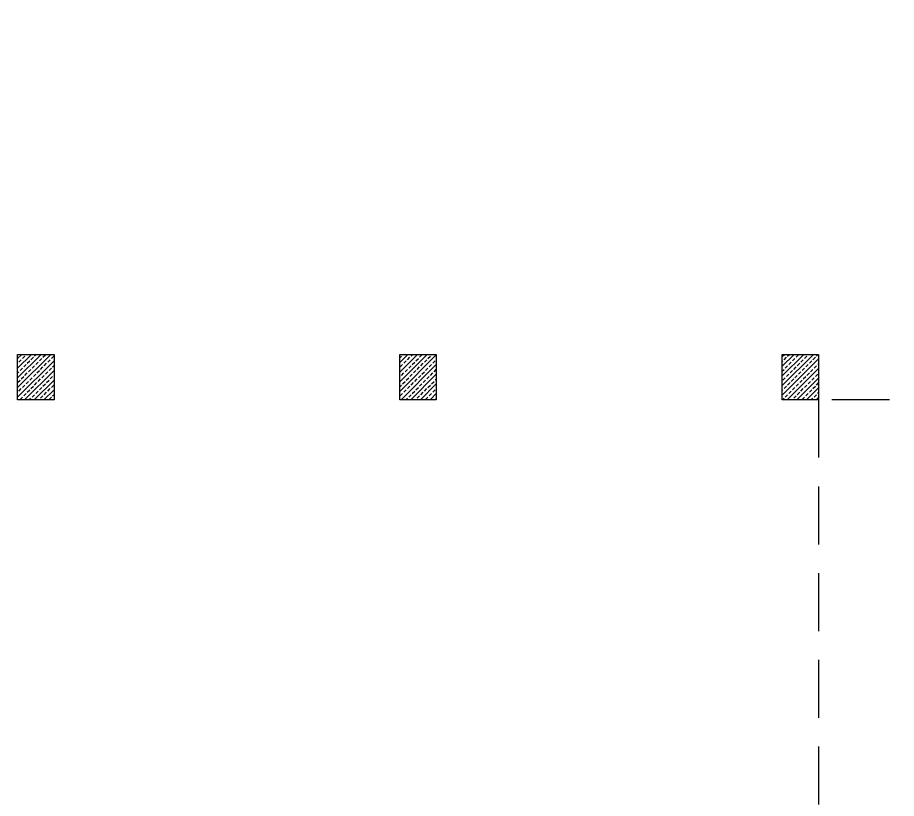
# Model space of a CAD drawing. Header units: metres. Extents: x -11920 to 1298, y -8631 to 433.
# Drawn here: x -5118 to -3188, y -5922 to -4206 of the extents above; entities that cross this region are included whole.
import ezdxf

# ---------------------------------------------------------------- set-up
doc = ezdxf.new("R2010")
doc.units = ezdxf.units.M
doc.header["$LTSCALE"] = 0.01
doc.header["$MEASUREMENT"] = 0
doc.linetypes.add('HIDDEN', pattern=[9.525, 6.35, -3.175])
doc.layers.get('0').update_dxf_attribs({"color": 30, "lineweight": 0})
doc.layers.add('AI-040', color=2, linetype='Continuous', lineweight=20)
doc.layers.add('V-0_Hatch_Concrete', color=252, linetype='Continuous')
doc.layers.add('V-2_Column', color=160, linetype='Continuous')

# ---------------------------------------------------------------- blocks, each defined once
blk = doc.blocks.new('150714_ARSA$0$KOLON 80X120')
at = {"layer": 'V-0_Hatch_Concrete'}
h = blk.add_hatch(dxfattribs=at)
h.set_pattern_fill('ANSI33', color=256, scale=60)
h.set_pattern_definition([(45, (-19036.79, -4512.143), (-10.606602, 10.606602), []), (45, (-19026.183, -4512.143), (-10.606602, 10.606602), [7.5, -3.75])])
h.paths.add_polyline_path([(0, 100), (80, 100), (80, 0), (0, 0)])
blk.add_lwpolyline([(0, 100), (80, 100), (80, 0), (0, 0), (0, 100)])

msp = doc.modelspace()

# ---------------------------------------------------------------- linework, layer by layer
at = {"layer": 'AI-040', "color": 2, "linetype": 'HIDDEN', "lineweight": -2, "ltscale": 2000, "transparency": 33554610}
msp.add_lwpolyline([(-1188.4, -4205.9), (-1678.4, -4205.9), (-1678.4, -5045.9), (-3358.4, -5045.9), (-3358.4, -6725.9), (-5038.4, -6725.9), (-5038.4, -8095.9)], dxfattribs=at)

# ---------------------------------------------------------------- block references
at = {"layer": 'V-2_Column', "lineweight": -2, "transparency": 33554610}
for p in [(-5118.4, -5045.9), (-4278.4, -5045.9), (-3438.4, -5045.9)]:
    msp.add_blockref('150714_ARSA$0$KOLON 80X120', p, dxfattribs=at)

doc.saveas('drawing.dxf')
